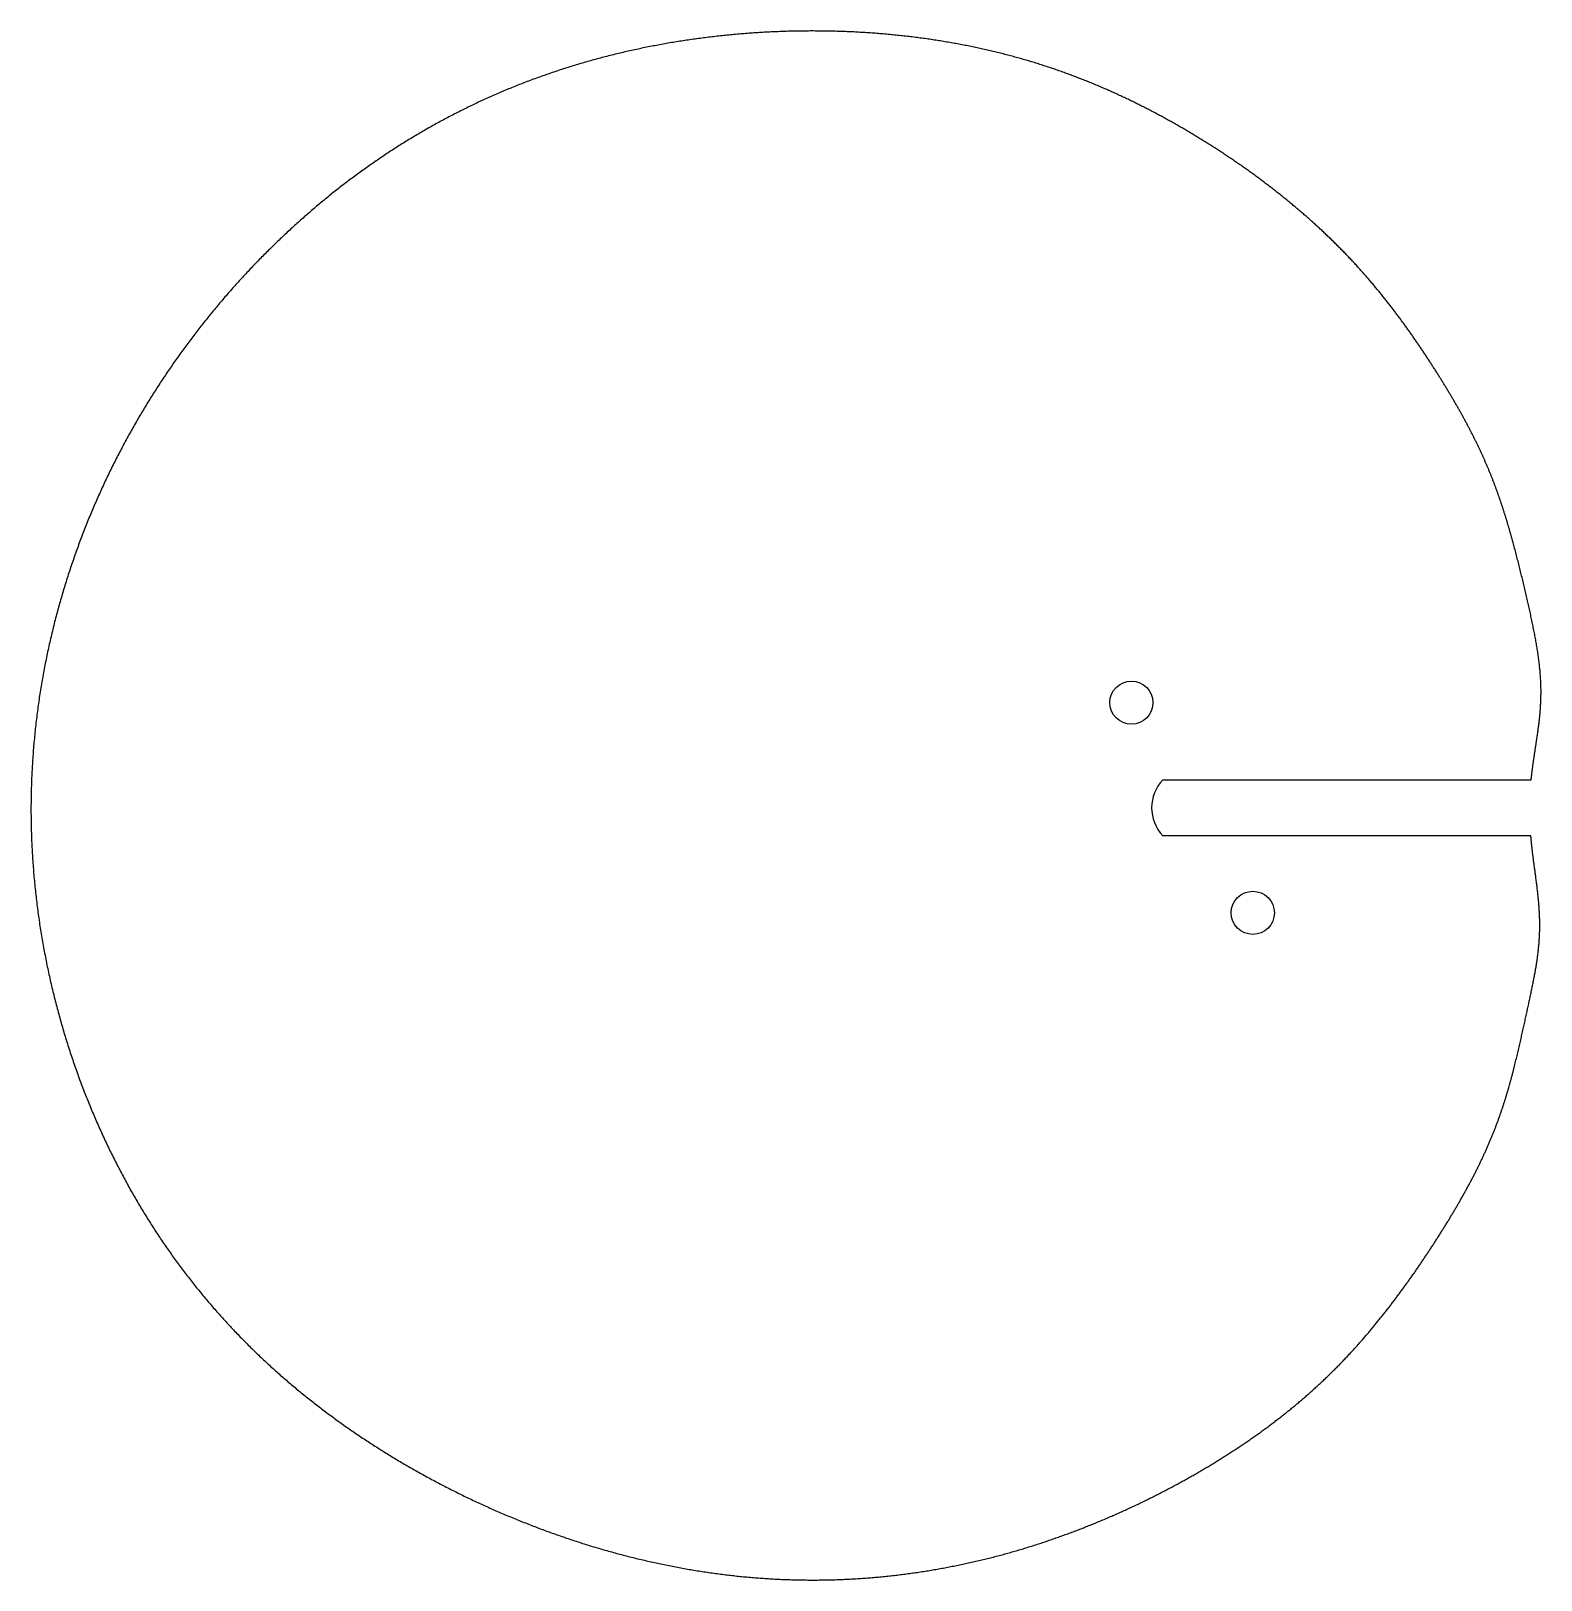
# Model space of a CAD drawing. Header units: millimetres. Extents: x -172 to 52, y -115 to 115.
import ezdxf

# ---------------------------------------------------------------- set-up
doc = ezdxf.new("R2010")
doc.units = ezdxf.units.MM
doc.layers.get('0').update_dxf_attribs({"linetype": 'CONTINUOUS'})

msp = doc.modelspace()

# ---------------------------------------------------------------- linework, layer by layer
for p, q in [((-4.33, 4.15), (50.29, 4.15)), ((50.23, -4.15), (-4.33, -4.15))]:
    msp.add_line(p, q)
for centre in [(-9, 15.59), (9, -15.59)]:
    msp.add_circle(centre, 3.2)
msp.add_arc((0, 0), 6, 136.2378, 223.7622)
msp.add_open_spline([(50.29, 4.15), (50.29, 4.17), (50.38, 5.03), (50.58, 6.71), (50.97, 9.17), (51.5, 12.37), (51.85, 16.26), (51.72, 20.16), (51.15, 24.17), (50.29, 28.34), (49.29, 32.72), (48.19, 37.23), (46.96, 41.79), (45.54, 46.27), (43.88, 50.6), (41.95, 54.76), (39.79, 58.8), (37.43, 62.79), (34.89, 66.79), (32.15, 70.83), (29.14, 74.89), (25.8, 78.96), (22.08, 82.97), (17.98, 86.89), (13.53, 90.66), (8.8, 94.25), (3.86, 97.63), (-1.22, 100.76), (-6.41, 103.62), (-11.72, 106.2), (-17.18, 108.47), (-22.83, 110.44), (-28.71, 112.08), (-34.85, 113.4), (-41.24, 114.38), (-47.84, 115.02), (-54.62, 115.29), (-61.52, 115.2), (-68.47, 114.73), (-75.42, 113.87), (-82.32, 112.61), (-89.11, 110.94), (-95.76, 108.86), (-102.23, 106.37), (-108.49, 103.48), (-114.53, 100.2), (-120.32, 96.54), (-125.86, 92.55), (-131.13, 88.23), (-136.15, 83.62), (-140.9, 78.74), (-145.37, 73.59), (-149.57, 68.19), (-153.47, 62.52), (-157.08, 56.58), (-160.37, 50.38), (-163.32, 43.91), (-165.9, 37.19), (-168.09, 30.23), (-169.86, 23.07), (-171.17, 15.75), (-171.99, 8.31), (-172.32, 0.8), (-172.13, -6.73), (-171.45, -14.23), (-170.28, -21.64), (-168.65, -28.92), (-166.59, -36.01), (-164.12, -42.87), (-161.27, -49.47), (-158.06, -55.78), (-154.51, -61.79), (-150.62, -67.49), (-146.4, -72.86), (-141.86, -77.92), (-137.02, -82.67), (-131.87, -87.1), (-126.45, -91.23), (-120.76, -95.06), (-114.84, -98.59), (-108.71, -101.82), (-102.39, -104.73), (-95.92, -107.31), (-89.33, -109.54), (-82.63, -111.39), (-75.87, -112.84), (-69.09, -113.88), (-62.3, -114.48), (-55.56, -114.65), (-48.9, -114.4), (-42.36, -113.73), (-35.97, -112.69), (-29.75, -111.3), (-23.74, -109.58), (-17.92, -107.57), (-12.3, -105.31), (-6.87, -102.81), (-1.64, -100.09), (3.4, -97.18), (8.22, -94.06), (12.8, -90.74), (17.1, -87.21), (21.12, -83.46), (24.83, -79.51), (28.26, -75.39), (31.45, -71.17), (34.43, -66.88), (37.22, -62.57), (39.82, -58.27), (42.17, -53.94), (44.21, -49.58), (45.9, -45.17), (47.24, -40.73), (48.32, -36.35), (49.26, -32.12), (50.13, -28.13), (50.93, -24.35), (51.5, -20.66), (51.67, -16.89), (51.36, -12.9), (50.86, -9.49), (50.5, -6.86), (50.32, -5.09), (50.24, -4.18), (50.23, -4.15)], degree=5, knots=[0.0081252, 0.0081252, 0.0081252, 0.0081252, 0.0081252, 0.0081252, 0.0083333, 0.0166667, 0.025, 0.0333333, 0.0416667, 0.05, 0.0583333, 0.0666667, 0.075, 0.0833333, 0.0916667, 0.1, 0.1083333, 0.1166667, 0.125, 0.1333333, 0.1416667, 0.15, 0.1583333, 0.1666667, 0.175, 0.1833333, 0.1916667, 0.2, 0.2083333, 0.2166667, 0.225, 0.2333333, 0.2416667, 0.25, 0.2583333, 0.2666667, 0.275, 0.2833333, 0.2916667, 0.3, 0.3083333, 0.3166667, 0.325, 0.3333333, 0.3416667, 0.35, 0.3583333, 0.3666667, 0.375, 0.3833333, 0.3916667, 0.4, 0.4083333, 0.4166667, 0.425, 0.4333333, 0.4416667, 0.45, 0.4583333, 0.4666667, 0.475, 0.4833333, 0.4916667, 0.5, 0.5083333, 0.5166667, 0.525, 0.5333333, 0.5416667, 0.55, 0.5583333, 0.5666667, 0.575, 0.5833333, 0.5916667, 0.6, 0.6083333, 0.6166667, 0.625, 0.6333333, 0.6416667, 0.65, 0.6583333, 0.6666667, 0.675, 0.6833333, 0.6916667, 0.7, 0.7083333, 0.7166667, 0.725, 0.7333333, 0.7416667, 0.75, 0.7583333, 0.7666667, 0.775, 0.7833333, 0.7916667, 0.8, 0.8083333, 0.8166667, 0.825, 0.8333333, 0.8416667, 0.85, 0.8583333, 0.8666667, 0.875, 0.8833333, 0.8916667, 0.9, 0.9083333, 0.9166667, 0.925, 0.9333333, 0.9416667, 0.95, 0.9583333, 0.9666667, 0.975, 0.9833333, 0.9916667, 0.9919949, 0.9919949, 0.9919949, 0.9919949, 0.9919949, 0.9919949])

doc.saveas('drawing.dxf')
